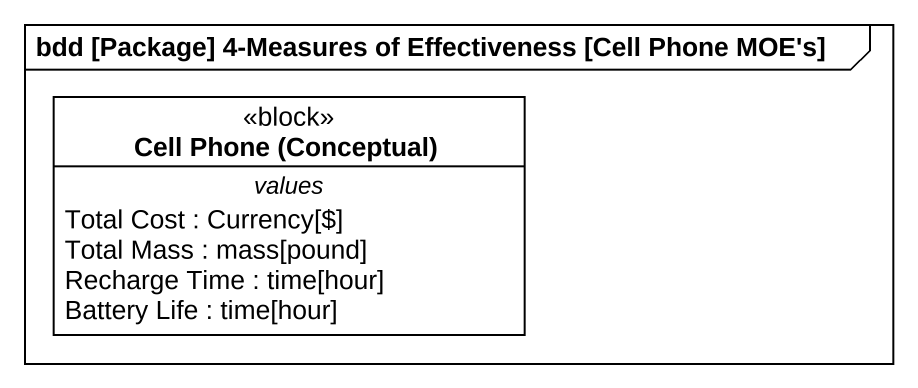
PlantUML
@startuml
mainframe bdd [Package] 4-Measures of Effectiveness [Cell Phone MOE's]
hide circle
hide empty members
class "Cell Phone (Conceptual)" as Cell_Phone_Conceptual <<block>> {
  -- values --
  Total Cost : Currency[$]
  Total Mass : mass[pound]
  Recharge Time : time[hour]
  Battery Life : time[hour]
}
@enduml
